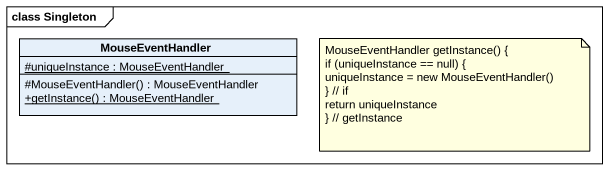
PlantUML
@startuml
mainframe class Singleton
hide circle
hide empty members
skinparam classAttributeIconSize 0
class MouseEventHandler {
  {static} #uniqueInstance : MouseEventHandler
  #MouseEventHandler() : MouseEventHandler
  {static} +getInstance() : MouseEventHandler
}
note as N1
  MouseEventHandler getInstance() {
  if (uniqueInstance == null) {
  uniqueInstance = new MouseEventHandler()
  ~} // if
  return uniqueInstance
  ~} // getInstance
end note
@enduml
